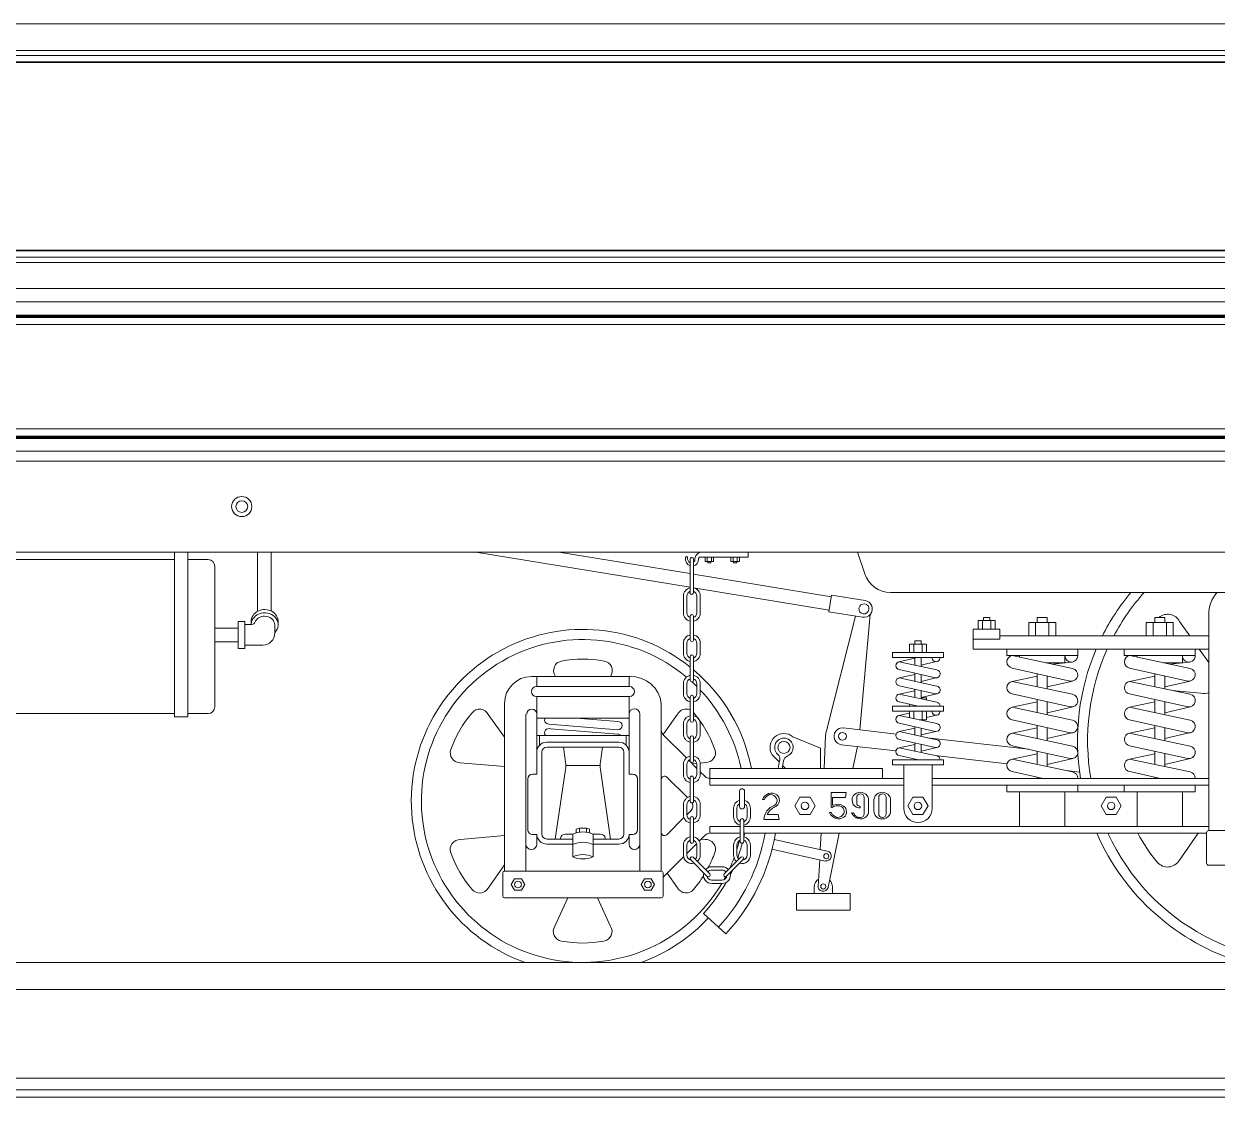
# Model space of a CAD drawing. Header units: inches. Extents: x 0 to 22, y 0 to 17.
# Drawn here: x 11.72 to 13.564, y 3.971 to 5.63 of the extents above; entities that cross this region are included whole.
import ezdxf

# ---------------------------------------------------------------- set-up
doc = ezdxf.new("R2010")
doc.units = ezdxf.units.IN
doc.header["$LTSCALE"] = 100
doc.header["$MEASUREMENT"] = 0
for name, color, linetype, lineweight in [('AIRTANK', 7, 'Continuous', 0), ('CARSIDE', 7, 'Continuous', 0), ('RAIL', 7, 'Continuous', 0), ('SCROLL', 7, 'Continuous', 0), ('STRIPING', 7, 'Continuous', 0), ('TRUCK', 7, 'Continuous', 0)]:
    doc.layers.add(name, color=color, linetype=linetype, lineweight=lineweight)

msp = doc.modelspace()

# ---------------------------------------------------------------- linework, layer by layer
at = {"layer": 'AIRTANK'}
for p, q in [((11.16656, 4.80153), (11.95296, 4.80153)), ((11.97376, 4.80153), (12.00496, 4.80153)), ((12.05143, 4.70581), (12.06183, 4.70581)), ((12.01543, 4.69541), (12.05143, 4.69541)), ((12.06183, 4.7013), (12.0724, 4.7013)), ((12.01543, 4.67461), (12.05143, 4.67461)), ((12.06183, 4.66941), (12.08969, 4.66941)), ((12.05143, 4.66421), (12.06183, 4.66421)), ((11.16656, 4.5635), (11.95296, 4.5635)), ((11.95296, 4.5583), (11.97376, 4.5583)), ((11.97376, 4.5635), (12.00496, 4.5635))]:
    msp.add_line(p, q, dxfattribs=at)
at = {"layer": 'AIRTANK', "color": 7, "linetype": 'Continuous'}
for p, q in [((11.95296, 4.8131), (11.95296, 4.5583)), ((11.97376, 4.8131), (11.97376, 4.5583)), ((12.08142, 4.8131), (12.08142, 4.72154)), ((12.10222, 4.8131), (12.10222, 4.72211)), ((12.01536, 4.79113), (12.01536, 4.5739)), ((12.05143, 4.66421), (12.05143, 4.70581)), ((12.06183, 4.66421), (12.06183, 4.70581)), ((12.07154, 4.70611), (12.07154, 4.70087)), ((12.11322, 4.70619), (12.11322, 4.70096)), ((12.10789, 4.70061), (12.10789, 4.68761))]:
    msp.add_line(p, q, dxfattribs=at)
at = {"layer": 'AIRTANK', "color": 7, "linetype": 'Continuous', "flags": 128}
msp.add_lwpolyline([(12.10785, 4.70061), (12.10785, 4.70062), (12.10785, 4.70063), (12.10785, 4.70064), (12.10785, 4.70065), (12.10785, 4.70066), (12.10785, 4.70066), (12.10785, 4.70067), (12.10785, 4.70068), (12.1076, 4.70306), (12.10677, 4.70551), (12.10532, 4.70789), (12.10328, 4.71003), (12.10075, 4.71178), (12.0979, 4.71304), (12.09492, 4.71377), (12.09201, 4.714), (12.08978, 4.71387), (12.08749, 4.71344), (12.08523, 4.71269), (12.08307, 4.71162), (12.08113, 4.71023), (12.07948, 4.70858), (12.0782, 4.70674), (12.07731, 4.70479)], dxfattribs=at)
at = {"layer": 'AIRTANK', "color": 7, "linetype": 'Continuous'}
for centre, radius, start, end in [((12.00496, 4.79113), 0.0104, 0, 90), ((12.0724, 4.7065), 0.0052, -90, -19.19308), ((12.08969, 4.68761), 0.0182, -90, 0), ((12.00496, 4.5739), 0.0104, -90, 0)]:
    msp.add_arc(centre, radius, start, end, dxfattribs=at)
for centre, start_param, end_param in [((12.09239, 4.70595), 6.2406091, 9.4332338), ((12.09239, 4.70103), 5.5510973, 9.4100243)]:
    msp.add_ellipse(centre, major_axis=(0.02085, 0), ratio=0.8787985, start_param=start_param, end_param=end_param, dxfattribs=at)
at = {"layer": 'CARSIDE'}
for p, q in [((7.4191, 5.62955), (14.5814, 5.62955)), ((7.4186, 5.22065), (14.5913, 5.22065)), ((7.4186, 5.19985), (14.5913, 5.19985)), ((7.4666, 4.96935), (14.5334, 4.96935)), ((7.4666, 4.95375), (14.5334, 4.95375)), ((7.4666, 4.8131), (14.5334, 4.8131))]:
    msp.add_line(p, q, dxfattribs=at)
at = {"layer": 'CARSIDE', "linetype": 'Continuous'}
for centre, radius in [((12.05694, 4.88346), 0.0156), ((12.05698, 4.88346), 0.0091)]:
    msp.add_circle(centre, radius, dxfattribs=at)
at = {"layer": 'RAIL'}
for p, q in [((5.08323, 4.1787), (16.91677, 4.17866)), ((5.08323, 4.1371), (16.91677, 4.13706)), ((5.08323, 4), (16.91677, 3.99996)), ((5.08323, 3.9818), (16.91677, 3.98176)), ((5.08323, 3.9707), (16.91677, 3.97066))]:
    msp.add_line(p, q, dxfattribs=at)
at = {"layer": 'SCROLL', "color": 7, "linetype": 'Continuous', "lineweight": 5, "const_width": 0.0026}
for points in [[(11.63758, 5.5703), (14.4508, 5.5703), (14.4508, 5.53968)], [(14.4092, 5.2791), (11.63499, 5.2791)]]:
    msp.add_lwpolyline(points, dxfattribs=at)
at = {"layer": 'STRIPING', "linetype": 'Continuous'}
for p, q in [((7.5322, 5.5885), (14.469, 5.5885)), ((7.54, 5.5807), (14.4612, 5.5807)), ((7.5322, 5.2609), (14.469, 5.2609)), ((7.54, 5.2687), (14.4612, 5.2687)), ((7.5712, 5.1647), (14.43, 5.1647)), ((14.43, 5.0035), (7.5712, 5.0035))]:
    msp.add_line(p, q, dxfattribs=at)
at = {"layer": 'STRIPING', "linetype": 'Continuous', "lineweight": 13, "const_width": 0.0052}
for points in [[(14.4976, 5.1465), (14.443, 5.1465), (14.443, 5.1777), (7.5582, 5.1777)], [(14.4976, 5.0425), (14.4638, 5.0425), (14.4638, 4.9905), (14.495, 4.9905), (14.495, 5.0217), (14.443, 5.0217), (14.443, 4.9905), (7.5582, 4.9905)]]:
    msp.add_lwpolyline(points, dxfattribs=at)
at = {"layer": 'TRUCK', "linetype": 'Continuous'}
for p, q in [((12.41865, 4.81315), (12.74996, 4.75878)), ((12.54706, 4.81315), (12.74996, 4.77985)), ((12.74996, 4.80224), (12.74996, 4.75031)), ((12.75516, 4.80224), (12.75516, 4.75013)), ((12.77316, 4.7988), (12.77316, 4.8053)), ((12.78616, 4.7988), (12.77316, 4.7988)), ((12.77641, 4.7988), (12.77641, 4.8053)), ((12.77723, 4.79636), (12.77723, 4.7988)), ((12.7821, 4.79636), (12.77723, 4.79636)), ((12.7821, 4.79636), (12.7821, 4.7988)), ((12.78291, 4.7988), (12.78291, 4.8053)), ((12.78616, 4.7988), (12.78616, 4.8053)), ((12.81303, 4.7988), (12.81303, 4.8053)), ((12.82602, 4.7988), (12.81303, 4.7988)), ((12.81628, 4.7988), (12.81628, 4.8053)), ((12.81709, 4.79636), (12.81709, 4.7988)), ((12.82196, 4.79636), (12.81709, 4.79636)), ((12.82196, 4.79636), (12.82196, 4.7988)), ((12.82278, 4.7988), (12.82278, 4.8053)), ((12.82602, 4.7988), (12.82602, 4.8053)), ((12.83942, 4.81315), (12.83942, 4.80535)), ((13.00881, 4.81315), (13.02003, 4.77928)), ((12.75516, 4.779), (12.96819, 4.74404)), ((12.75516, 4.75793), (12.96482, 4.72352)), ((12.73956, 4.74512), (12.73956, 4.71912)), ((12.74476, 4.74512), (12.74476, 4.71912)), ((12.76036, 4.74512), (12.76036, 4.71912)), ((12.76556, 4.74512), (12.76556, 4.71912)), ((12.9644, 4.72096), (12.96861, 4.7466)), ((12.96861, 4.7466), (13.02022, 4.73813)), ((12.74996, 4.71392), (12.74996, 4.67751)), ((12.75516, 4.71392), (12.75516, 4.67751)), ((12.96078, 4.53693), (13.00533, 4.71424)), ((12.9644, 4.72096), (13.01616, 4.71247)), ((13.01235, 4.53828), (13.02818, 4.71655)), ((13.19522, 4.70712), (13.22121, 4.70712)), ((13.19522, 4.70712), (13.19522, 4.69412)), ((13.20171, 4.70712), (13.20171, 4.69412)), ((13.20334, 4.712), (13.20334, 4.70712)), ((13.20334, 4.712), (13.21309, 4.712)), ((13.21309, 4.712), (13.21309, 4.70712)), ((13.21471, 4.70712), (13.21471, 4.69412)), ((13.22121, 4.70712), (13.22121, 4.69412)), ((13.27331, 4.70442), (13.27331, 4.68362)), ((13.27331, 4.70442), (13.31489, 4.70442)), ((13.28369, 4.70442), (13.28369, 4.68362)), ((13.28629, 4.71222), (13.28629, 4.70442)), ((13.28629, 4.71222), (13.30189, 4.71222)), ((13.30189, 4.71222), (13.30189, 4.70442)), ((13.30449, 4.70442), (13.30449, 4.68362)), ((13.31489, 4.70442), (13.31489, 4.68362)), ((13.45491, 4.70442), (13.49649, 4.70442)), ((13.45491, 4.70442), (13.45491, 4.68362)), ((13.46529, 4.70442), (13.46529, 4.68362)), ((13.46789, 4.71222), (13.46789, 4.70442)), ((13.46789, 4.71222), (13.48349, 4.71222)), ((13.48349, 4.71222), (13.48349, 4.70442)), ((13.48609, 4.70442), (13.48609, 4.68362)), ((13.49649, 4.70442), (13.49649, 4.68362)), ((13.52209, 4.68362), (13.50635, 4.70582)), ((13.18733, 4.69402), (13.22827, 4.69402)), ((13.18733, 4.69402), (13.18733, 4.66282)), ((13.22827, 4.69402), (13.22827, 4.67842)), ((12.73956, 4.67232), (12.73956, 4.65672)), ((12.74476, 4.67232), (12.74476, 4.65672)), ((12.76036, 4.67232), (12.76036, 4.65672)), ((12.76556, 4.67232), (12.76556, 4.65672)), ((13.08903, 4.6709), (13.08903, 4.6579)), ((13.08903, 4.6709), (13.11502, 4.6709)), ((13.09552, 4.6709), (13.09552, 4.6579)), ((13.09715, 4.67578), (13.09715, 4.6709)), ((13.09715, 4.67578), (13.1069, 4.67578)), ((13.1069, 4.67578), (13.1069, 4.6709)), ((13.10852, 4.6709), (13.10852, 4.6579)), ((13.11502, 4.6709), (13.11502, 4.6579)), ((13.18733, 4.67842), (13.22827, 4.67842)), ((13.22827, 4.68362), (13.55133, 4.68362)), ((12.74996, 4.65152), (12.74996, 4.61511)), ((12.75516, 4.65152), (12.75516, 4.61511)), ((13.06259, 4.65777), (13.06259, 4.64997)), ((13.06259, 4.65777), (13.14149, 4.65777)), ((13.06259, 4.64997), (13.14149, 4.64997)), ((13.09715, 4.649), (13.07219, 4.6434)), ((13.09715, 4.64997), (13.09715, 4.63835)), ((13.1069, 4.64997), (13.1069, 4.63626)), ((13.14149, 4.65777), (13.14149, 4.64997)), ((13.18733, 4.66282), (13.55133, 4.66282)), ((13.23929, 4.66282), (13.23929, 4.65325)), ((13.23929, 4.65325), (13.34899, 4.65325)), ((13.24758, 4.65323), (13.34084, 4.63325)), ((13.25913, 4.65325), (13.25913, 4.65075)), ((13.32913, 4.65325), (13.32913, 4.64202)), ((13.34899, 4.66282), (13.34899, 4.65325)), ((13.42089, 4.66282), (13.42089, 4.65325)), ((13.42089, 4.65325), (13.53059, 4.65325)), ((13.42918, 4.65323), (13.52244, 4.63325)), ((13.44073, 4.65325), (13.44073, 4.65075)), ((13.51073, 4.65325), (13.51073, 4.64202)), ((13.53059, 4.66282), (13.53059, 4.65325)), ((13.55133, 4.64235), (13.53683, 4.66282)), ((13.07287, 4.64356), (13.1312, 4.63106)), ((13.07288, 4.63143), (13.12907, 4.61893)), ((13.13036, 4.64374), (13.1069, 4.63833)), ((13.24751, 4.63385), (13.33744, 4.61384)), ((13.29987, 4.64202), (13.32913, 4.64202)), ((13.30939, 4.63998), (13.3404, 4.64306)), ((13.42911, 4.63385), (13.51904, 4.61384)), ((13.48147, 4.64202), (13.51073, 4.64202)), ((13.49099, 4.63998), (13.522, 4.64306)), ((12.54161, 4.62085), (12.54122, 4.6217)), ((12.6269, 4.62085), (12.62747, 4.62207)), ((13.09715, 4.62371), (13.07288, 4.61856)), ((13.07289, 4.61856), (13.1312, 4.60606)), ((13.09715, 4.62603), (13.09715, 4.61336)), ((13.1069, 4.62386), (13.1069, 4.61127)), ((13.13176, 4.61906), (13.1069, 4.61333)), ((13.24753, 4.61325), (13.34084, 4.59325)), ((13.28629, 4.62148), (13.24754, 4.61325)), ((13.28629, 4.62522), (13.28629, 4.60494)), ((13.30189, 4.62175), (13.30189, 4.60159)), ((13.3409, 4.61385), (13.30189, 4.60486)), ((13.42913, 4.61325), (13.52244, 4.59325)), ((13.46789, 4.62148), (13.42914, 4.61325)), ((13.46789, 4.62522), (13.46789, 4.60494)), ((13.48349, 4.62175), (13.48349, 4.60159)), ((13.5225, 4.61385), (13.48349, 4.60486)), ((12.73956, 4.60992), (12.73956, 4.59432)), ((12.74476, 4.60992), (12.74476, 4.59432)), ((12.76036, 4.60992), (12.76036, 4.59432)), ((12.76556, 4.60992), (12.76556, 4.59432)), ((13.07286, 4.59355), (13.1312, 4.58106)), ((13.07288, 4.60643), (13.12907, 4.59393)), ((13.09715, 4.59871), (13.07288, 4.59356)), ((13.09715, 4.60103), (13.09715, 4.58835)), ((13.1069, 4.59886), (13.1069, 4.58626)), ((13.13138, 4.59397), (13.1069, 4.58832)), ((13.24754, 4.59384), (13.33744, 4.57384)), ((13.42914, 4.59384), (13.51904, 4.57384)), ((13.54452, 4.59479), (13.49494, 4.59914)), ((12.74996, 4.58912), (12.74996, 4.55271)), ((12.75516, 4.58912), (12.75516, 4.55271)), ((13.06259, 4.57487), (13.06259, 4.56707)), ((13.06259, 4.57487), (13.14149, 4.57487)), ((13.07291, 4.58143), (13.10235, 4.57487)), ((13.08903, 4.57784), (13.08903, 4.57486)), ((13.09715, 4.57603), (13.09715, 4.57487)), ((13.1069, 4.58787), (13.11502, 4.58787)), ((13.11502, 4.58787), (13.11502, 4.58452)), ((13.14149, 4.57487), (13.14149, 4.56707)), ((13.28629, 4.58148), (13.24754, 4.57325)), ((13.28629, 4.58522), (13.28629, 4.56494)), ((13.30189, 4.58175), (13.30189, 4.56159)), ((13.34175, 4.57405), (13.30189, 4.56486)), ((13.46789, 4.58148), (13.42914, 4.57325)), ((13.46789, 4.58522), (13.46789, 4.56494)), ((13.48349, 4.58175), (13.48349, 4.56159)), ((13.52335, 4.57405), (13.48349, 4.56486)), ((12.46298, 4.52682), (12.43798, 4.56209)), ((12.70804, 4.53107), (12.7302, 4.56234)), ((13.06259, 4.56707), (13.14149, 4.56707)), ((13.08903, 4.56428), (13.07219, 4.5605)), ((13.07287, 4.56066), (13.1312, 4.54816)), ((13.08903, 4.567), (13.08903, 4.55719)), ((13.09552, 4.567), (13.09552, 4.5558)), ((13.10852, 4.567), (13.10852, 4.554)), ((13.11502, 4.567), (13.11502, 4.554)), ((13.13036, 4.56084), (13.11502, 4.5573)), ((13.24751, 4.57325), (13.34084, 4.55325)), ((13.42911, 4.57325), (13.52244, 4.55325)), ((12.73956, 4.54752), (12.73956, 4.53192)), ((12.73956, 4.54752), (12.73956, 4.53192)), ((12.74476, 4.54752), (12.74476, 4.53192)), ((12.74476, 4.54752), (12.74476, 4.53192)), ((12.76036, 4.54752), (12.76036, 4.53192)), ((12.76036, 4.54752), (12.76036, 4.53192)), ((12.76556, 4.54752), (12.76556, 4.53192)), ((12.76556, 4.54752), (12.76556, 4.53192)), ((12.98677, 4.54123), (13.06821, 4.53184)), ((13.07288, 4.54853), (13.12907, 4.53603)), ((13.09715, 4.54081), (13.07288, 4.53566)), ((13.09715, 4.54313), (13.09715, 4.53046)), ((13.10392, 4.554), (13.11502, 4.554)), ((13.1069, 4.554), (13.1069, 4.55336)), ((13.1069, 4.54096), (13.1069, 4.52837)), ((13.24754, 4.55384), (13.33744, 4.53384)), ((13.28629, 4.54148), (13.24754, 4.53325)), ((13.28629, 4.54522), (13.28629, 4.52494)), ((13.30189, 4.54175), (13.30189, 4.52159)), ((13.42914, 4.55384), (13.51904, 4.53384)), ((13.46789, 4.54148), (13.42914, 4.53325)), ((13.46789, 4.54522), (13.46789, 4.52494)), ((13.48349, 4.54175), (13.48349, 4.52159)), ((12.70831, 4.53079), (12.74415, 4.49502)), ((12.74996, 4.52686), (12.74996, 4.49031)), ((12.75516, 4.52672), (12.75516, 4.49031)), ((12.95152, 4.51011), (12.90882, 4.5276)), ((12.95935, 4.52937), (12.95696, 4.47883)), ((13.07288, 4.52353), (13.12907, 4.51103)), ((13.07289, 4.53566), (13.1312, 4.52316)), ((13.13176, 4.53616), (13.1069, 4.53043)), ((13.11691, 4.52622), (13.27265, 4.50826)), ((13.24754, 4.53324), (13.34084, 4.51325)), ((13.34174, 4.53405), (13.30189, 4.52486)), ((13.42914, 4.53324), (13.52244, 4.51325)), ((13.52334, 4.53405), (13.48349, 4.52486)), ((12.88777, 4.4886), (12.87659, 4.49992)), ((12.95152, 4.51011), (12.95152, 4.47883)), ((12.98402, 4.51539), (13.06789, 4.5057)), ((13.00831, 4.51258), (13.00125, 4.47883)), ((13.07286, 4.51065), (13.1312, 4.49816)), ((13.09715, 4.51581), (13.07288, 4.51066)), ((13.09715, 4.51813), (13.09715, 4.50545)), ((13.1069, 4.51596), (13.1069, 4.50336)), ((13.13138, 4.51107), (13.1069, 4.50542)), ((13.24754, 4.51384), (13.33744, 4.49384)), ((13.28629, 4.50148), (13.24754, 4.49325)), ((13.28629, 4.50522), (13.28629, 4.48493)), ((13.30189, 4.50175), (13.30189, 4.48159)), ((13.42914, 4.51384), (13.51904, 4.49384)), ((13.46789, 4.50148), (13.42914, 4.49325)), ((13.46789, 4.50522), (13.46789, 4.48493)), ((13.48349, 4.50175), (13.48349, 4.48159)), ((12.46298, 4.48159), (12.39453, 4.48758)), ((12.55737, 4.48323), (12.61122, 4.48323)), ((12.73956, 4.48512), (12.73956, 4.46952)), ((12.74476, 4.48512), (12.74476, 4.46952)), ((12.74785, 4.49133), (12.76036, 4.47883)), ((12.75315, 4.48603), (12.76021, 4.48665)), ((12.76036, 4.48512), (12.76036, 4.46952)), ((12.76541, 4.48711), (12.77365, 4.48783)), ((12.76556, 4.48512), (12.76556, 4.46952)), ((12.88826, 4.49121), (12.8859, 4.47883)), ((12.89422, 4.49042), (12.89201, 4.47883)), ((12.89742, 4.47883), (12.89289, 4.48342)), ((13.06259, 4.49188), (13.06259, 4.48408)), ((13.06259, 4.49188), (13.14149, 4.49188)), ((13.06259, 4.48408), (13.14149, 4.48408)), ((13.07291, 4.49853), (13.10265, 4.49191)), ((13.08017, 4.48408), (13.08017, 4.41697)), ((13.09715, 4.49313), (13.09715, 4.49188)), ((13.10232, 4.49191), (13.13629, 4.49191)), ((13.12392, 4.48408), (13.12392, 4.41697)), ((13.12878, 4.49867), (13.23966, 4.48588)), ((13.14149, 4.49188), (13.14149, 4.48408)), ((13.2475, 4.49324), (13.34084, 4.47325)), ((13.34113, 4.4939), (13.30189, 4.48486)), ((13.34814, 4.49955), (13.34929, 4.49942)), ((13.4291, 4.49324), (13.52244, 4.47325)), ((13.52273, 4.4939), (13.48349, 4.48486)), ((12.71391, 4.4653), (12.74558, 4.43368)), ((12.74996, 4.4643), (12.74996, 4.42791)), ((12.75516, 4.46432), (12.75516, 4.428)), ((12.76556, 4.47364), (12.77307, 4.46615)), ((13.24758, 4.47383), (13.29525, 4.46323)), ((13.28629, 4.46522), (13.28629, 4.46323)), ((13.33122, 4.47531), (13.35194, 4.47291)), ((13.42918, 4.47383), (13.47677, 4.46325)), ((13.46789, 4.46522), (13.46789, 4.46323)), ((13.47624, 4.46325), (13.53058, 4.46325)), ((13.23933, 4.45283), (13.23933, 4.44243)), ((13.34893, 4.45283), (13.34893, 4.44243)), ((13.42093, 4.45283), (13.42093, 4.44243)), ((13.53053, 4.45283), (13.53053, 4.44243)), ((12.74942, 4.42985), (12.74996, 4.42931)), ((12.82617, 4.42001), (12.82617, 4.44344)), ((12.83397, 4.42001), (12.83397, 4.44344)), ((12.86163, 4.43044), (12.86426, 4.43044)), ((12.91959, 4.43434), (12.91179, 4.42083)), ((12.91959, 4.43434), (12.93519, 4.43434)), ((12.93519, 4.43434), (12.94299, 4.42083)), ((12.96768, 4.44171), (12.96768, 4.41956)), ((12.96768, 4.44171), (12.99122, 4.44171)), ((12.96997, 4.4337), (12.96997, 4.42286)), ((12.96997, 4.4337), (12.98976, 4.4337)), ((12.99122, 4.44171), (12.98976, 4.4337)), ((13.00729, 4.4337), (13.00729, 4.42455)), ((13.01873, 4.4337), (13.01873, 4.40853)), ((13.02577, 4.43077), (13.02577, 4.41141)), ((13.03404, 4.42999), (13.03404, 4.41257)), ((13.04132, 4.4337), (13.04132, 4.40853)), ((13.05276, 4.4337), (13.05276, 4.40853)), ((13.05973, 4.43077), (13.05973, 4.41179)), ((13.09417, 4.43434), (13.08637, 4.42083)), ((13.09417, 4.43434), (13.10976, 4.43434)), ((13.10976, 4.43434), (13.11756, 4.42083)), ((13.25913, 4.44243), (13.25913, 4.38883)), ((13.32913, 4.44243), (13.32913, 4.38883)), ((13.39279, 4.43434), (13.38499, 4.42083)), ((13.39279, 4.43434), (13.40838, 4.43434)), ((13.40838, 4.43434), (13.41618, 4.42083)), ((13.44073, 4.44243), (13.44073, 4.38883)), ((13.51073, 4.44243), (13.51073, 4.38883)), ((12.73956, 4.42272), (12.73956, 4.40712)), ((12.74476, 4.42272), (12.74476, 4.40712)), ((12.75139, 4.41373), (12.74476, 4.40712)), ((12.76036, 4.42272), (12.76036, 4.40712)), ((12.76556, 4.42272), (12.76556, 4.40712)), ((12.81707, 4.40371), (12.81707, 4.41727)), ((12.81707, 4.40371), (12.81707, 4.41727)), ((12.82227, 4.40371), (12.82227, 4.41727)), ((12.82227, 4.40371), (12.82227, 4.41727)), ((12.83787, 4.40371), (12.83787, 4.41727)), ((12.83787, 4.40371), (12.83787, 4.41727)), ((12.84307, 4.40371), (12.84307, 4.41727)), ((12.84307, 4.40371), (12.84307, 4.41727)), ((12.86884, 4.40756), (12.88599, 4.40756)), ((12.88745, 4.39955), (12.88599, 4.40756)), ((12.91179, 4.42083), (12.91959, 4.40733)), ((12.94299, 4.42083), (12.93519, 4.40733)), ((12.9654, 4.41082), (12.96803, 4.41082)), ((12.99955, 4.41011), (13.00218, 4.41011)), ((13.01288, 4.42014), (13.01288, 4.41769)), ((13.08637, 4.42083), (13.09417, 4.40733)), ((13.11756, 4.42083), (13.10976, 4.40733)), ((13.38499, 4.42083), (13.39279, 4.40733)), ((13.41618, 4.42083), (13.40839, 4.40733)), ((12.74034, 4.4027), (12.71391, 4.37632)), ((12.74996, 4.40192), (12.74996, 4.36551)), ((12.75516, 4.40192), (12.75516, 4.36551)), ((12.82747, 4.36555), (12.82747, 4.39851)), ((12.83267, 4.36555), (12.83267, 4.39851)), ((12.86391, 4.39955), (12.88745, 4.39955)), ((12.91959, 4.40733), (12.93519, 4.40733)), ((13.09417, 4.40733), (13.10976, 4.40733)), ((13.39279, 4.40733), (13.40839, 4.40733)), ((12.46298, 4.37509), (12.39489, 4.36875)), ((12.57894, 4.38652), (12.57378, 4.38473)), ((12.58957, 4.38652), (12.59458, 4.3847)), ((12.77311, 4.37551), (12.76403, 4.36644)), ((12.95222, 4.37843), (12.95103, 4.35326)), ((12.98027, 4.37843), (12.96299, 4.29475)), ((13.53497, 4.37843), (13.50597, 4.33702)), ((12.73956, 4.36032), (12.73956, 4.34472)), ((12.76006, 4.36248), (12.74476, 4.34721)), ((12.74476, 4.36032), (12.74476, 4.34472)), ((12.76036, 4.36032), (12.76036, 4.34472)), ((12.76556, 4.36032), (12.76556, 4.34472)), ((12.76716, 4.36957), (12.77325, 4.369)), ((12.81707, 4.34475), (12.81707, 4.36035)), ((12.82227, 4.34475), (12.82227, 4.36035)), ((12.82227, 4.34475), (12.82227, 4.36035)), ((12.83787, 4.34475), (12.83787, 4.36035)), ((12.83787, 4.34475), (12.83787, 4.36035)), ((12.84307, 4.34475), (12.84307, 4.36035)), ((12.84307, 4.34475), (12.84307, 4.36035)), ((12.87641, 4.35374), (12.95869, 4.33564)), ((12.87987, 4.36892), (12.96184, 4.35089)), ((12.7398, 4.34225), (12.70798, 4.31049)), ((12.75072, 4.33769), (12.77647, 4.31194)), ((12.7544, 4.34137), (12.78014, 4.31562)), ((12.80247, 4.31564), (12.82821, 4.34139)), ((12.80614, 4.31196), (12.83189, 4.33771)), ((12.95028, 4.33749), (12.94762, 4.2961)), ((12.46298, 4.32996), (12.4377, 4.29387)), ((12.71445, 4.31696), (12.73045, 4.29412)), ((12.78351, 4.32678), (12.79911, 4.32678)), ((12.78351, 4.32158), (12.79911, 4.32158)), ((12.78351, 4.30598), (12.79911, 4.30598)), ((12.78351, 4.30078), (12.79911, 4.30078)), ((12.5609, 4.27855), (12.5408, 4.23479)), ((12.60648, 4.27855), (12.62705, 4.23442)), ((12.91417, 4.28546), (12.99737, 4.28546)), ((12.91417, 4.28546), (12.91417, 4.25946)), ((12.94177, 4.29569), (12.94177, 4.28546)), ((12.96977, 4.29569), (12.96977, 4.28546)), ((12.99737, 4.28546), (12.99737, 4.25946)), ((12.77064, 4.25471), (12.80494, 4.22285)), ((12.91417, 4.25946), (12.99737, 4.25946))]:
    msp.add_line(p, q, dxfattribs=at)
at = {"layer": 'TRUCK'}
for p, q in [((12.76558, 4.80535), (12.83942, 4.80535)), ((13.00874, 4.8131), (13.90563, 4.8131)), ((13.05952, 4.75075), (13.85512, 4.75075)), ((12.50458, 4.62085), (12.65725, 4.62085)), ((12.51228, 4.60525), (12.65608, 4.60525)), ((12.51228, 4.58965), (12.65608, 4.58965)), ((12.51288, 4.55654), (12.65548, 4.55654)), ((12.57397, 4.55654), (12.63811, 4.55147)), ((12.53155, 4.54723), (12.63811, 4.53847)), ((12.53418, 4.53984), (12.63811, 4.53163)), ((12.51288, 4.52949), (12.65548, 4.52949)), ((12.52848, 4.51936), (12.63988, 4.51936)), ((12.52848, 4.51155), (12.63988, 4.51155)), ((12.51288, 4.46995), (12.50659, 4.46995)), ((12.65548, 4.46995), (12.66098, 4.46995)), ((12.78014, 4.46323), (13.08017, 4.46323)), ((12.7803, 4.47883), (13.04703, 4.47883)), ((13.12392, 4.46323), (13.55133, 4.46323)), ((12.78014, 4.45283), (13.08017, 4.45283)), ((13.12392, 4.45283), (13.55133, 4.45283)), ((13.23933, 4.44243), (13.53053, 4.44243)), ((12.51288, 4.37641), (12.50659, 4.37641)), ((12.55725, 4.37735), (12.56858, 4.37735)), ((12.57897, 4.38647), (12.5896, 4.38647)), ((12.59978, 4.37735), (12.61111, 4.37735)), ((12.66098, 4.37641), (12.65545, 4.37641)), ((12.78018, 4.38883), (12.82747, 4.38883)), ((12.78018, 4.37843), (12.82747, 4.37843)), ((12.83267, 4.38883), (13.55133, 4.38883)), ((12.83267, 4.37843), (13.54799, 4.37843)), ((13.55133, 4.38262), (13.86342, 4.38262)), ((12.52848, 4.36955), (12.56858, 4.36955)), ((12.52848, 4.36175), (12.56858, 4.36175)), ((12.52848, 4.36175), (12.56858, 4.36175)), ((12.59978, 4.36955), (12.63988, 4.36955)), ((12.59978, 4.36175), (12.63988, 4.36175)), ((12.59978, 4.36175), (12.63988, 4.36175)), ((12.46298, 4.32015), (12.70538, 4.32015)), ((13.55133, 4.32906), (13.86342, 4.32906)), ((12.4786, 4.30832), (12.48906, 4.30832)), ((12.6794, 4.30832), (12.68986, 4.30832)), ((12.46298, 4.27855), (12.70538, 4.27855)), ((12.47859, 4.29036), (12.48905, 4.29036)), ((12.67939, 4.29036), (12.68985, 4.29036))]:
    msp.add_line(p, q, dxfattribs=at)
at = {"layer": 'TRUCK', "color": 7, "linetype": 'Continuous'}
for p, q in [((13.55133, 4.38262), (13.55133, 4.71621)), ((12.51288, 4.60525), (12.51288, 4.62085)), ((12.65548, 4.60525), (12.65548, 4.62085)), ((12.46298, 4.3268), (12.46298, 4.57925)), ((12.51288, 4.46995), (12.51288, 4.58965)), ((12.65548, 4.56249), (12.65548, 4.58965)), ((12.70538, 4.32015), (12.70538, 4.57925)), ((12.49608, 4.36175), (12.49608, 4.56264)), ((12.65548, 4.46995), (12.65548, 4.56264)), ((12.67228, 4.36175), (12.67228, 4.56264)), ((12.51715, 4.51447), (12.51715, 4.52949)), ((12.6512, 4.51447), (12.6512, 4.52949)), ((12.51288, 4.46995), (12.51288, 4.50375)), ((12.52068, 4.37735), (12.52068, 4.50375)), ((12.55397, 4.51155), (12.55728, 4.48903)), ((12.61449, 4.51155), (12.6112, 4.48898)), ((12.64768, 4.37735), (12.64768, 4.50375)), ((12.54148, 4.36955), (12.55728, 4.47691)), ((12.54148, 4.36955), (12.55728, 4.47691)), ((12.62688, 4.36955), (12.6112, 4.47696)), ((12.62688, 4.36955), (12.6112, 4.47696)), ((12.7803, 4.45283), (12.7803, 4.47883)), ((13.04703, 4.46323), (13.04703, 4.47883)), ((12.49909, 4.38391), (12.49909, 4.46245)), ((12.66848, 4.38391), (12.66848, 4.46245)), ((12.51288, 4.36175), (12.51288, 4.37641)), ((12.54936, 4.36955), (12.54953, 4.37068)), ((12.56858, 4.34212), (12.56858, 4.37735)), ((12.57378, 4.37913), (12.57378, 4.38473)), ((12.57898, 4.38023), (12.57898, 4.38647)), ((12.5896, 4.38021), (12.5896, 4.38647)), ((12.59458, 4.37915), (12.59458, 4.3847)), ((12.59978, 4.34214), (12.59978, 4.37735)), ((12.61899, 4.36955), (12.61883, 4.37067)), ((12.65548, 4.36175), (12.65548, 4.37641)), ((12.7803, 4.37843), (12.7803, 4.38883)), ((13.54799, 4.33241), (13.54799, 4.37928)), ((12.49608, 4.32015), (12.49608, 4.36175)), ((12.67228, 4.32015), (12.67228, 4.36175)), ((12.46038, 4.28115), (12.46038, 4.31755)), ((12.46298, 4.32015), (12.46298, 4.3268)), ((12.70798, 4.28115), (12.70798, 4.31755)), ((12.47341, 4.29933), (12.4786, 4.30832)), ((12.47859, 4.29036), (12.47341, 4.29933)), ((12.48905, 4.29036), (12.49424, 4.29935)), ((12.49424, 4.29935), (12.48906, 4.30832)), ((12.67421, 4.29933), (12.6794, 4.30832)), ((12.67939, 4.29036), (12.67421, 4.29933)), ((12.68985, 4.29036), (12.69504, 4.29935)), ((12.69504, 4.29935), (12.68986, 4.30832))]:
    msp.add_line(p, q, dxfattribs=at)
at = {"layer": 'TRUCK', "linetype": 'Continuous', "extrusion": (0, 0, -1), "flags": 128}
for points in [[(-12.86426, 4.43044), (-12.86473, 4.43134), (-12.86525, 4.43221), (-12.86583, 4.43304), (-12.86646, 4.43383), (-12.86715, 4.43457), (-12.86788, 4.43526), (-12.86866, 4.43589), (-12.86947, 4.43646)], [(-12.86947, 4.43646), (-12.87021, 4.43693), (-12.87088, 4.43734), (-12.87148, 4.43768), (-12.87201, 4.43796), (-12.87247, 4.43817), (-12.87287, 4.43833), (-12.87318, 4.43842), (-12.87343, 4.43845)]]:
    msp.add_lwpolyline(points, dxfattribs=at)
at = {"layer": 'TRUCK', "linetype": 'Continuous', "flags": 128}
for points in [[(12.96803, 4.41082), (12.9685, 4.40992), (12.96902, 4.40905), (12.9696, 4.40821), (12.97023, 4.40743), (12.97092, 4.40669), (12.97165, 4.406), (12.97243, 4.40537), (12.97324, 4.4048)], [(13.00218, 4.41011), (13.00265, 4.40921), (13.00317, 4.40833), (13.00375, 4.4075), (13.00439, 4.40671), (13.00507, 4.40597), (13.0058, 4.40529), (13.00658, 4.40466), (13.00739, 4.40408)], [(12.97324, 4.4048), (12.97398, 4.40433), (12.97465, 4.40392), (12.97525, 4.40358), (12.97578, 4.4033), (12.97624, 4.40308), (12.97664, 4.40293), (12.97695, 4.40284), (12.9772, 4.40281)], [(13.00739, 4.40408), (13.00816, 4.40363), (13.00891, 4.40326), (13.00965, 4.40297), (13.01037, 4.40277), (13.01108, 4.40266), (13.01175, 4.40263), (13.0124, 4.40268), (13.01302, 4.40281)]]:
    msp.add_lwpolyline(points, dxfattribs=at)
at = {"layer": 'TRUCK', "linetype": 'Continuous'}
for centre, radius in [((12.89487, 4.51124), 0.0094), ((12.98533, 4.52837), 0.006), ((12.92739, 4.42084), 0.00585), ((13.10196, 4.42084), 0.00585), ((13.40058, 4.42084), 0.00585), ((12.96029, 4.34302), 0.004), ((12.48384, 4.29934), 0.0052), ((12.68464, 4.29934), 0.0052), ((12.95565, 4.29627), 0.004)]:
    msp.add_circle(centre, radius, dxfattribs=at)
for centre, radius, start, end in [((12.75406, 4.8024), 0.01151, 169.58943, 249.15777), ((12.74438, 4.80455), 0.00163, -1.26381, 181.26381), ((12.75334, 4.8033), 0.00742, 170.83683, 242.93973), ((12.75256, 4.80223), 0.0026, -1.48441, 180.28009), ((12.75182, 4.802), 0.00559, -53.26457, 5.48842), ((12.75271, 4.80122), 0.00992, -75.68264, 5.82071), ((12.76828, 4.80223), 0.0109, 90.00602, 178.38844), ((12.76558, 4.80235), 0.003, 90, 182.30368), ((13.05952, 4.79235), 0.0416, -161.68699, -90), ((12.75256, 4.74512), 0.013, 101.53696, 180), ((12.75256, 4.74512), 0.0078, 109.47122, 180), ((12.75255, 4.75032), 0.0026, 174.29684, 356.34173), ((12.75256, 4.74512), 0.013, 0, 78.46304), ((12.75256, 4.74512), 0.0078, 0, 70.52878), ((13.70738, 4.52196), 0.3588, 140.38377, 153.22041), ((13.70738, 4.52196), 0.3432, 138.19281, 151.8982), ((13.60489, 4.71621), 0.05356, 139.85093, 180), ((13.01852, 4.72525), 0.0078, 173.11456, 530.61747), ((13.01852, 4.72525), 0.013, -100.75861, 82.93267), ((12.75256, 4.71912), 0.013, 180, 258.46304), ((12.75256, 4.71912), 0.0078, 180, 250.52878), ((12.75256, 4.71391), 0.0026, -1.36256, 181.36256), ((12.75256, 4.71912), 0.0078, -70.52878, 0), ((12.75256, 4.71912), 0.013, -78.46304, 0), ((13.4879, 4.69623), 0.0208, 27.46913, 129.73059), ((12.58418, 4.42837), 0.26521, 51.31025, 250.30809), ((12.75256, 4.67232), 0.013, 101.53696, 180), ((12.75256, 4.67232), 0.013, 0, 78.46304), ((12.58418, 4.42837), 0.24961, 50.11451, 329.25707), ((12.75256, 4.67232), 0.0078, 109.47122, 180), ((12.75256, 4.67751), 0.0026, -179.95733, 0.03218), ((12.75256, 4.67232), 0.0078, 0, 70.52878), ((12.58422, 4.45851), 0.1891, 79.98289, 100.01371), ((12.75256, 4.65672), 0.013, 180, 258.46304), ((12.75256, 4.65672), 0.0078, 180, 250.52878), ((12.75256, 4.65151), 0.0026, -0.0003, 180.0003), ((12.75256, 4.65672), 0.0078, -70.52878, 0), ((12.75256, 4.65672), 0.013, -78.46304, 0), ((13.13006, 4.64992), 0.00619, 179.4664, 360.5336), ((13.24923, 4.64354), 0.00985, 99.93355, 260.06645), ((13.33901, 4.65287), 0.0099, 177.75439, 362.24561), ((13.70738, 4.52196), 0.3588, 156.88434, 189.42147), ((13.70738, 4.52196), 0.3432, 155.76793, 189.85389), ((13.43083, 4.64354), 0.00985, 99.93355, 260.06645), ((13.52061, 4.65287), 0.0099, 177.75439, 362.24561), ((12.55397, 4.62983), 0.01513, 100.01371, 212.53087), ((12.61448, 4.62983), 0.01513, -30.87427, 79.98289), ((12.58418, 4.42837), 0.26521, 10.96706, 49.85605), ((13.07394, 4.63749), 0.00616, 99.93355, 260.06645), ((13.13013, 4.62499), 0.00616, -99.93355, 80.06645), ((13.33914, 4.62354), 0.00985, -99.93355, 80.06645), ((13.52074, 4.62354), 0.00985, -99.93355, 80.06645), ((12.50458, 4.57925), 0.0416, 90, 180), ((12.65814, 4.57324), 0.04761, 7.24496, 91.08189), ((12.75256, 4.60992), 0.013, 101.53696, 180), ((12.75256, 4.60992), 0.0078, 109.47122, 180), ((12.58418, 4.42837), 0.24961, 48.37858, 48.89141), ((12.75256, 4.6152), 0.0026, -178.04735, -2.01176), ((12.58418, 4.42837), 0.24961, 45.10291, 47.56601), ((12.75256, 4.60992), 0.013, 0, 78.46304), ((12.75256, 4.60992), 0.0078, 0, 70.52878), ((13.07394, 4.61249), 0.00616, 99.93355, 260.06645), ((13.24923, 4.60354), 0.00985, 99.93355, 260.06645), ((13.43083, 4.60354), 0.00985, 99.93355, 260.06645), ((12.75256, 4.59432), 0.013, 180, 258.46304), ((12.75256, 4.59432), 0.0078, 180, 250.52878), ((12.75256, 4.59432), 0.0078, -70.52878, 0), ((12.75256, 4.59432), 0.013, -78.46304, 0), ((12.58418, 4.42837), 0.24961, 11.6618, 43.3922), ((13.07394, 4.58749), 0.00616, 99.93355, 260.32124), ((13.13013, 4.59999), 0.00616, -99.93355, 80.06645), ((13.33914, 4.58354), 0.00985, -99.93355, 80.06645), ((13.52074, 4.58354), 0.00985, -99.93355, 80.06645), ((13.54505, 4.61532), 0.0208, -101.80386, -72.4051), ((12.75256, 4.58911), 0.0026, 0.19228, 179.80772), ((13.13013, 4.57499), 0.00616, -1.11253, 80.06645), ((12.5578, 4.44326), 0.1891, 139.98629, 160.01711), ((12.42456, 4.55512), 0.01513, 27.46913, 139.98629), ((12.74363, 4.55536), 0.01513, 65.22727, 152.53087), ((12.75256, 4.54752), 0.013, 101.53696, 180), ((12.74363, 4.55536), 0.01513, 40.01371, 40.29213), ((12.75256, 4.54752), 0.013, 0, 78.46304), ((12.61038, 4.4435), 0.1891, 19.98289, 40.01371), ((13.07394, 4.55459), 0.00616, 99.93355, 260.06645), ((13.13006, 4.56702), 0.00619, 179.4664, 360.5336), ((13.24923, 4.56354), 0.00985, 99.93355, 260.06645), ((13.43083, 4.56354), 0.00985, 99.93355, 260.06645), ((12.71538, 4.53787), 0.01, 180, 225.05404), ((12.75256, 4.54752), 0.0078, 109.47122, 180), ((12.75256, 4.55271), 0.0026, -179.95733, 0.03218), ((12.75256, 4.54752), 0.0078, 0, 70.52878), ((12.98533, 4.52837), 0.026, 160.78009, 177.80434), ((12.98526, 4.52833), 0.013, 81.46566, 264.53271), ((13.13013, 4.54209), 0.00616, -99.93355, 80.06645), ((13.33914, 4.54354), 0.00985, -99.93355, 80.06645), ((13.52074, 4.54354), 0.00985, -99.93355, 80.06645), ((12.52848, 4.50375), 0.0156, 90, 180), ((12.63988, 4.50375), 0.0156, 0, 90), ((12.75256, 4.53192), 0.013, 180, 258.46304), ((12.75256, 4.53192), 0.0078, 180, 250.52878), ((12.75256, 4.52671), 0.0026, -1.43046, 176.81071), ((12.75256, 4.53192), 0.0078, -70.52878, 0), ((12.75256, 4.53192), 0.013, -78.46304, 0), ((12.89487, 4.51124), 0.0215, 49.5172, 211.78938), ((12.89487, 4.51124), 0.0143, -67.20479, 227.07992), ((13.07394, 4.52959), 0.00616, 99.93355, 260.06645), ((13.13013, 4.51709), 0.00616, -99.93355, 80.06645), ((13.24923, 4.52354), 0.00985, 99.93355, 260.06645), ((13.43083, 4.52354), 0.00985, 99.93355, 260.06645), ((12.3943, 4.50271), 0.01513, 160.01711, 270.87427), ((12.52848, 4.50375), 0.0078, 90, 180), ((12.63988, 4.50375), 0.0078, 0, 90), ((12.77388, 4.50295), 0.01513, -90.87427, 19.98289), ((12.87805, 4.49316), 0.0104, -10.78796, 47.07992), ((13.07394, 4.50459), 0.00616, 99.93355, 260.32124), ((13.33914, 4.50354), 0.00985, -99.93355, 80.06645), ((13.52074, 4.50354), 0.00985, -99.93355, 80.06645), ((12.75256, 4.48512), 0.013, 101.53696, 180), ((12.75256, 4.48512), 0.0078, 109.47122, 180), ((12.75256, 4.49031), 0.0026, -179.95733, 0.03218), ((12.75256, 4.48512), 0.013, 0, 78.46304), ((12.75256, 4.48512), 0.0078, 0, 70.52878), ((12.90444, 4.48847), 0.0104, 112.79521, 169.21204), ((13.13013, 4.49209), 0.00616, -1.73124, 80.06645), ((13.24923, 4.48354), 0.00985, 99.93355, 260.32124), ((13.70738, 4.52196), 0.3432, -155.27758, -6.70424), ((13.43083, 4.48354), 0.00985, 99.93355, 260.32124), ((12.50659, 4.46245), 0.0075, 90, 180), ((12.66098, 4.46245), 0.0075, 0, 90), ((12.71038, 4.46176), 0.005, 45.05404, 180), ((12.75256, 4.46952), 0.013, 180, 258.46304), ((12.75256, 4.46952), 0.0078, 180, 250.52878), ((12.75256, 4.46431), 0.0026, -1.48441, 180.21521), ((12.75256, 4.46952), 0.0078, -70.52878, 0), ((12.75256, 4.46952), 0.013, -78.46304, 0), ((12.78014, 4.47323), 0.01, -134.94596, -90), ((13.33914, 4.46354), 0.00985, -1.83804, 80.06645), ((13.52074, 4.46354), 0.00985, -1.73124, 80.06645), ((12.83007, 4.44344), 0.0039, 0, 180), ((12.75256, 4.42272), 0.013, 101.53696, 180), ((12.75256, 4.42272), 0.0078, 109.47122, 180), ((12.75256, 4.42791), 0.0026, -179.95733, 1.8462), ((12.75256, 4.42272), 0.013, 0, 78.46304), ((12.75256, 4.42272), 0.0078, 0, 70.52878), ((12.83007, 4.41727), 0.013, 107.4576, 180), ((12.83007, 4.41727), 0.013, 0, 72.5424), ((12.87356, 4.42711), 0.01134, 28.02329, 90.67008), ((12.87511, 4.42926), 0.00919, -57.99874, -12.11529), ((12.8772, 4.42952), 0.01069, -55.20056, 51.84815), ((12.878, 4.42929), 0.0064, -17.79446, 29.4882), ((13.01294, 4.4297), 0.01287, 147.62839, 212.6736), ((13.01301, 4.4337), 0.00572, 0, 180), ((13.01594, 4.43049), 0.00984, 1.59579, 37.82752), ((13.0469, 4.4297), 0.01287, 147.62839, 178.73665), ((13.04704, 4.4337), 0.00572, 0, 180), ((13.04989, 4.43049), 0.00984, 1.59579, 37.82752), ((12.74433, 4.42081), 0.01, -45.05404, 27.3105), ((12.83007, 4.41727), 0.0078, 120, 180), ((12.83007, 4.42001), 0.0039, 180, 360), ((12.83007, 4.41727), 0.0078, 0, 60), ((12.87443, 4.4328), 0.01497, -64.27285, -53.67216), ((12.96878, 4.41956), 0.0011, 180, 296.93204), ((12.97758, 4.40641), 0.01473, 89.24972, 124.29472), ((12.97107, 4.42286), 0.0011, 180, 293.09582), ((12.9782, 4.40846), 0.01497, 53.67216, 116.56917), ((12.97733, 4.41415), 0.01134, -90.67008, -28.02329), ((12.97888, 4.412), 0.00919, 12.11529, 96.90044), ((12.98097, 4.41174), 0.01069, -51.84815, 55.20056), ((12.98177, 4.41197), 0.0064, -29.4882, 17.79446), ((13.01216, 4.42539), 0.00494, -170.16049, -146.09255), ((13.01241, 4.42514), 0.00502, -150.17524, -84.62808), ((13.01301, 4.40853), 0.00572, -90, 0), ((13.01511, 4.41222), 0.01069, -49.67811, 4.36643), ((13.0469, 4.41286), 0.01287, -178.73665, -147.62839), ((13.04704, 4.40853), 0.00572, 180, 360), ((13.04989, 4.41207), 0.00984, -37.82752, -1.59579), ((13.10204, 4.41697), 0.02188, 180, 360), ((12.75256, 4.40712), 0.013, 180, 258.46304), ((12.75256, 4.40712), 0.0078, 180, 250.52878), ((12.75256, 4.40191), 0.0026, -1.48441, 181.16226), ((12.75256, 4.40712), 0.013, -78.46304, 0), ((12.75256, 4.40712), 0.0078, -70.52878, 0), ((12.83007, 4.40371), 0.013, 180, 258.46304), ((12.83007, 4.40371), 0.0078, 180, 250.52878), ((12.83007, 4.39851), 0.0026, 0.04267, 180.03218), ((12.83007, 4.40371), 0.013, -78.46304, 0), ((12.83007, 4.40371), 0.0078, -70.52878, 0), ((12.50659, 4.38391), 0.0075, 180, 271.59973), ((12.52848, 4.37735), 0.0156, 180, 270), ((12.52848, 4.37735), 0.0078, 180, 270), ((12.55725, 4.36955), 0.0078, 90, 171.62627), ((12.5842, 4.34273), 0.03787, 65.78842, 114.21158), ((12.61111, 4.36955), 0.0078, 8.30375, 90), ((12.63988, 4.37735), 0.0078, -90, 0), ((12.63988, 4.37735), 0.0156, -90, -3.43966), ((12.66098, 4.38391), 0.0075, -90, 0), ((12.71038, 4.37986), 0.005, 180, 314.94596), ((12.75256, 4.36032), 0.013, 101.53696, 180), ((12.75256, 4.36032), 0.013, 0, 78.46304), ((12.78018, 4.36843), 0.01, 90, 134.94596), ((12.58418, 4.42837), 0.28601, -42.9567, -10.05703), ((12.58418, 4.42837), 0.30161, -42.95293, -9.53187), ((12.83007, 4.36035), 0.013, 101.53696, 180), ((12.83007, 4.36035), 0.013, 0, 78.46304), ((12.58418, 4.42837), 0.25481, -12.54176, -11.30377), ((13.70738, 4.52196), 0.3588, -156.41939, -106.90705), ((13.67099, 4.50096), 0.26, -151.88401, -139.98289), ((13.55133, 4.37928), 0.00335, 90, 180), ((12.39423, 4.35363), 0.01513, 87.46913, 199.98629), ((12.5842, 4.3268), 0.03787, 65.78842, 114.21158), ((12.75256, 4.36032), 0.0078, 109.47122, 180), ((12.75256, 4.36551), 0.0026, -179.95733, 0.03218), ((12.75256, 4.36032), 0.0078, 0, 70.52878), ((12.77392, 4.35389), 0.01513, -19.98629, 92.53087), ((12.83007, 4.36035), 0.0078, 109.47122, 180), ((12.58418, 4.42837), 0.24961, -17.4725, -14.21076), ((12.58418, 4.42837), 0.25481, -20.13072, -14.86914), ((12.83007, 4.36556), 0.0026, 178.51559, 360.23858), ((12.83007, 4.36035), 0.0078, 0, 70.52878), ((12.55772, 4.4131), 0.1891, -160.01371, -139.98289), ((12.5842, 4.30763), 0.03787, 65.71698, 114.37302), ((12.5842, 4.37667), 0.03787, -114.37302, -65.71698), ((12.75256, 4.34472), 0.013, 180, 286.15404), ((12.75256, 4.34472), 0.0078, 180, 261.47714), ((12.75257, 4.33952), 0.0026, 43.51559, 227.17675), ((12.75256, 4.34472), 0.0078, -52.89901, 0), ((12.75256, 4.34472), 0.013, -49.72978, 0), ((12.61043, 4.41335), 0.1891, -27.68537, -19.98629), ((12.58418, 4.42837), 0.24961, -24.6738, -20.61972), ((12.83007, 4.34475), 0.013, 180, 229.70499), ((12.58418, 4.42837), 0.25481, -21.72133, -21.46221), ((12.83007, 4.34475), 0.0078, 180, 232.85744), ((12.83007, 4.34475), 0.013, -106.18224, 0), ((12.83005, 4.33955), 0.0026, -44.95733, 135.03218), ((12.83007, 4.34475), 0.0078, -81.54635, 0), ((12.96017, 4.34328), 0.00778, -100.98302, 77.59266), ((13.4878, 4.34715), 0.0208, -139.98289, -29.12573), ((12.46298, 4.31755), 0.0026, 90, 180), ((12.70538, 4.31755), 0.0026, 0, 90), ((12.78351, 4.31378), 0.013, 163.88039, 270), ((12.78351, 4.31378), 0.013, 90, 139.76003), ((12.77831, 4.31378), 0.0026, -134.95733, 45.03218), ((12.78351, 4.31378), 0.0078, 90, 142.94975), ((12.79911, 4.31378), 0.013, 40.35275, 90), ((12.79911, 4.31378), 0.0078, 37.23937, 90), ((12.79911, 4.31378), 0.013, -90, 16.2479), ((12.80431, 4.31381), 0.0026, 133.51559, 315.23858), ((12.58418, 4.42837), 0.25481, -26.56107, -24.88446), ((13.55133, 4.33241), 0.00335, 180, 270), ((12.61043, 4.41335), 0.1891, -40.01711, -32.13706), ((12.58418, 4.42837), 0.25481, -42.96564, -29.56984), ((12.78351, 4.31378), 0.0078, -171.39252, -90), ((12.79911, 4.31378), 0.0078, -90, -8.29289), ((12.58418, 4.42837), 0.24961, -29.21386, -27.99061), ((12.95577, 4.29569), 0.014, 121.99296, 180), ((12.95538, 4.29641), 0.00778, 169.51676, 349.04088), ((12.95577, 4.29569), 0.014, 0, 47.10542), ((12.42448, 4.30123), 0.01513, -139.98289, -29.12573), ((12.46298, 4.28115), 0.0026, 180, 270), ((12.70538, 4.28115), 0.0026, -90, 0), ((12.74367, 4.30148), 0.01513, -150.87427, -40.01711), ((12.58418, 4.42837), 0.26521, -70.30849, -42.96242), ((12.55356, 4.22666), 0.01513, 147.46913, 259.98629), ((12.61407, 4.22666), 0.01513, -79.98289, 30.87427), ((12.58381, 4.39798), 0.1891, -100.01371, -79.98289)]:
    msp.add_arc(centre, radius, start, end, dxfattribs=at)
at = {"layer": 'TRUCK'}
for centre, radius, start, end in [((12.51228, 4.59745), 0.0078, 90, 270), ((12.65608, 4.59745), 0.0078, -90, 90), ((12.53155, 4.55373), 0.0065, 154.44584, 270), ((12.53155, 4.53389), 0.0065, 66.13801, 222.60373), ((12.63811, 4.54497), 0.0065, -90, 90), ((12.63811, 4.52513), 0.0065, 42.1106, 90)]:
    msp.add_arc(centre, radius, start, end, dxfattribs=at)
at = {"layer": 'TRUCK', "color": 7, "linetype": 'Continuous'}
for centre, radius, start, end in [((12.50508, 4.56264), 0.0078, 0, 180), ((12.66388, 4.56264), 0.0084, 0, 180), ((12.51612, 4.48297), 0.0416, -8.37373, 8.37373), ((12.65236, 4.48297), 0.0416, 171.69625, 188.30375), ((12.88769, 4.39898), 0.02378, 108.90225, 178.56526), ((12.89114, 4.39673), 0.02479, 114.33387, 154.09587), ((12.50448, 4.36175), 0.0084, 180, 360), ((12.66388, 4.36175), 0.0084, 180, 360)]:
    msp.add_arc(centre, radius, start, end, dxfattribs=at)
at = {"layer": 'TRUCK', "linetype": 'Continuous'}
for centre, major_axis, ratio, start_param, end_param in [((12.87628, 4.42027), (0.00244, -0.02033), 0.8026158, 2.5194352, 4.0951889), ((13.01298, 4.42135), (0.00039, -0.02059), 0.7798197, 2.385187, 3.8638882), ((13.04694, 4.42135), (0.00039, -0.02059), 0.7798197, 2.385187, 3.8638882), ((12.98005, 4.42099), (0.00244, 0.02033), 0.8026158, 2.1879964, 3.7637501), ((13.01349, 4.42109), (0.00148, 0.02041), 0.7934341, 2.1956326, 3.785962), ((13.01301, 4.43828), (0, -0.02059), 0.8055556, 5.5659665, 6.2750242), ((13.04694, 4.42121), (0.00039, 0.02059), 0.7798197, 2.4192971, 3.8979983)]:
    msp.add_ellipse(centre, major_axis=major_axis, ratio=ratio, start_param=start_param, end_param=end_param, dxfattribs=at)

doc.saveas('drawing.dxf')
